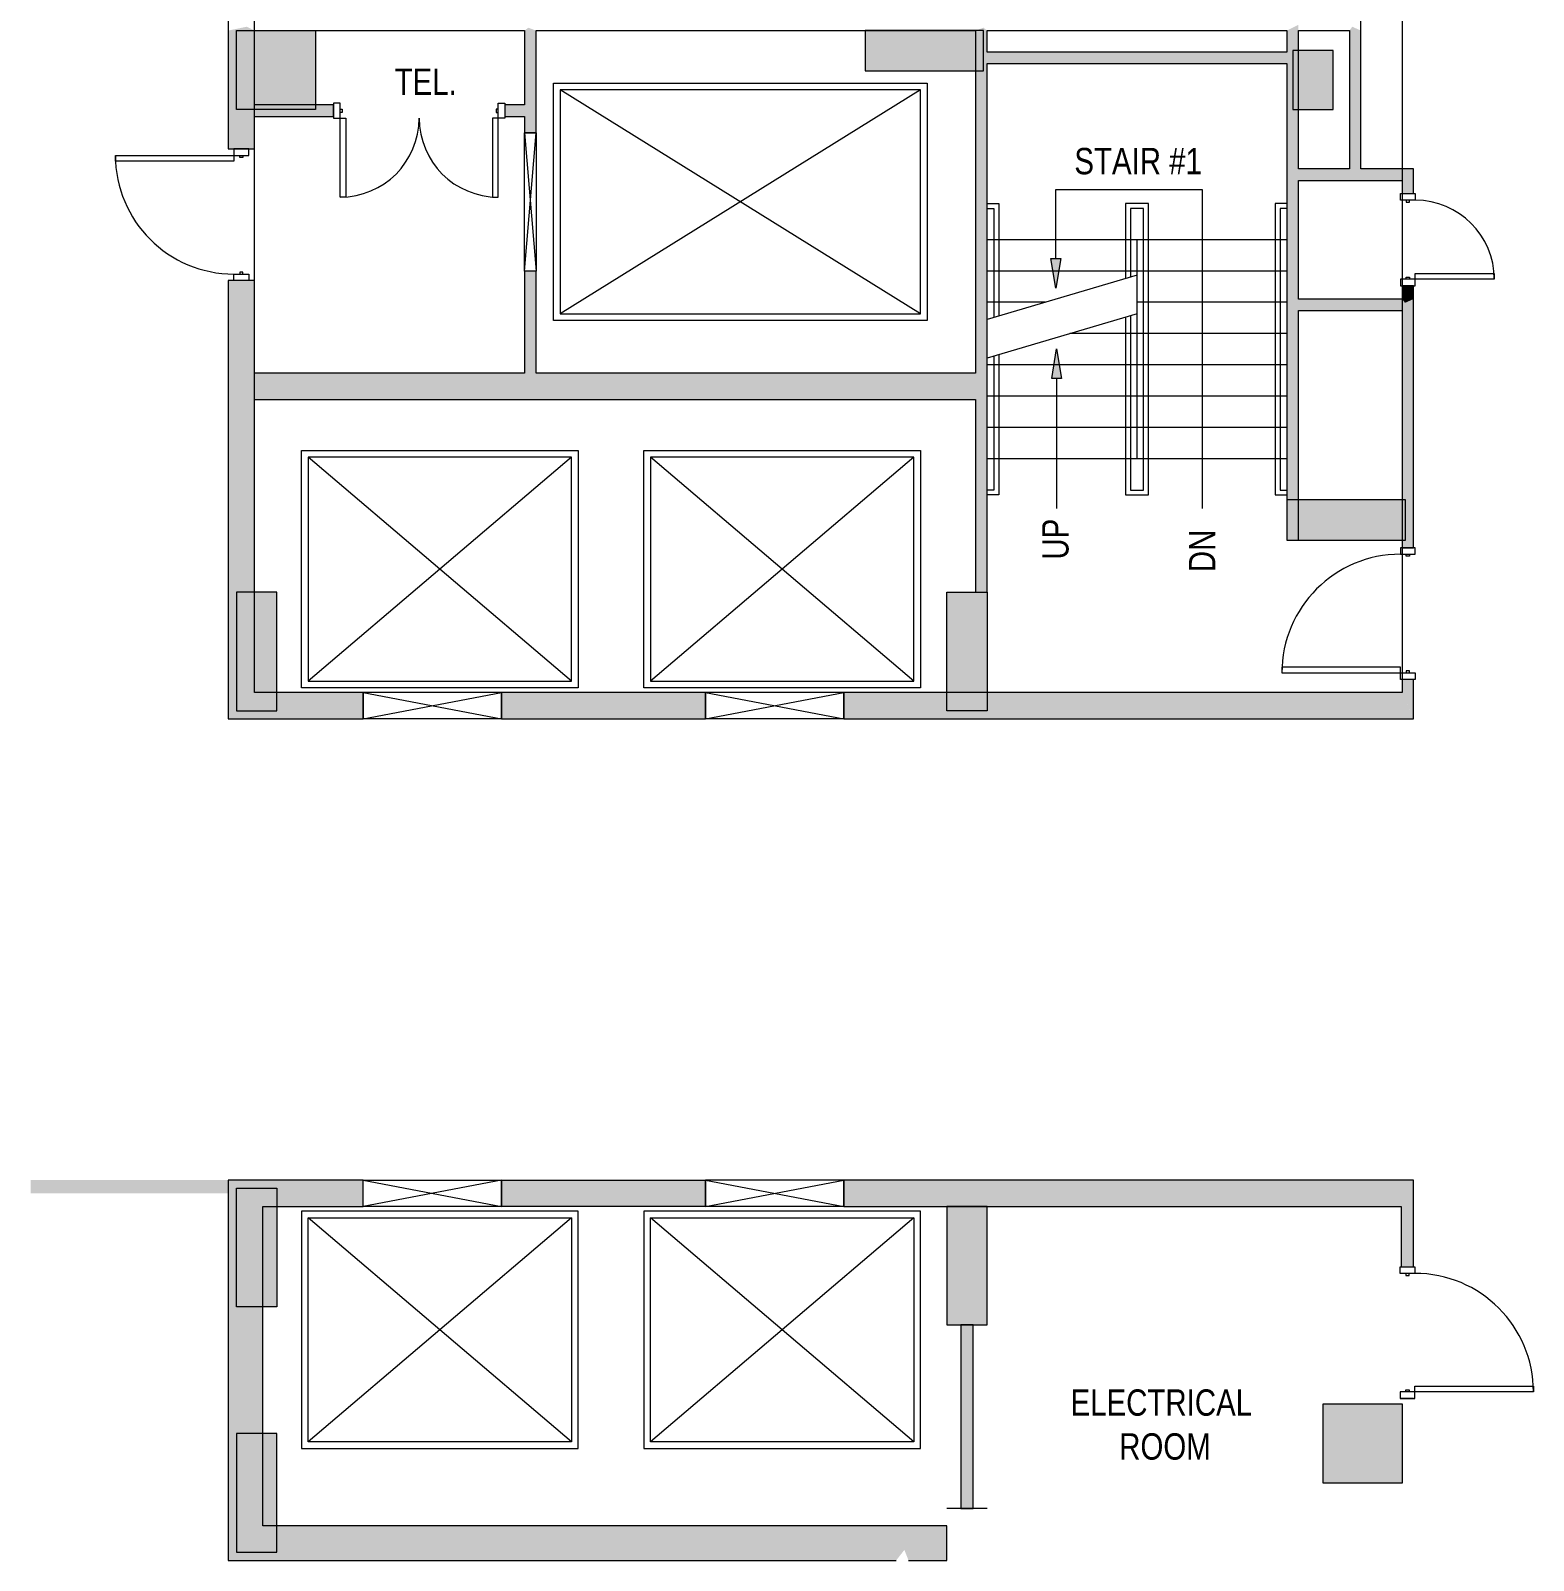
# Model space of a CAD drawing. Header units: inches. Extents: x -4451 to 2809, y -40 to 2719.
# Drawn here: x 2352.4 to 2808.8, y 1840.7 to 2305.2 of the extents above; entities that cross this region are included whole.
import ezdxf

# ---------------------------------------------------------------- set-up
doc = ezdxf.new("R2010")
doc.units = ezdxf.units.IN
doc.header["$MEASUREMENT"] = 0
for name, color, linetype, lineweight in [('7th Floor_dwg', 8, 'Continuous', 9), ('X-PLAN-LEGAL PLACEMENTS INC$0$EB-BUILDING', 7, 'Continuous', 9), ('X-PLAN-LEGAL PLACEMENTS INC$0$EB-BUILDING-HATCH', 7, 'Continuous', 9), ('X-PLAN-LEGAL PLACEMENTS INC$0$NB-NIC', 7, 'Continuous', 9)]:
    doc.layers.add(name, color=color, linetype=linetype, lineweight=lineweight)
doc.styles.add('Arial', font='arial.ttf', dxfattribs={"width": 0.8, "height": 8})

# ---------------------------------------------------------------- blocks, each defined once
blk = doc.blocks.new('7th Floor_dwg-6970059-Level 07 DEMOLITION PLAN')
at = {"layer": 'X-PLAN-LEGAL PLACEMENTS INC$0$EB-BUILDING'}
for points in [[(2663.73, 2227.02), (2662.23, 2236.02), (2665.23, 2236.02)], [(2665.48, 2199.64), (2662.48, 2199.64), (2663.98, 2208.64)]]:
    blk.add_hatch(color=256, dxfattribs=at).paths.add_polyline_path(points, flags=0)
at = {"layer": 'X-PLAN-LEGAL PLACEMENTS INC$0$EB-BUILDING-HATCH'}
for points in [[(2412.38, 2279.15), (2418.01, 2280.32), (2420.38, 2282.65), (2420.38, 2305.23), (2418.01, 2306.4), (2412.38, 2305.23), (2412.38, 2280.32)], [(2438.88, 2282.65), (2438.88, 2305.23), (2420.38, 2305.23), (2420.38, 2282.65), (2427.13, 2282.65)], [(2505.88, 2279.15), (2505.88, 2305.23), (2503.55, 2306.11), (2502.38, 2305.23), (2502.38, 2282.65), (2503.26, 2280.32), (2503.55, 2280.19)], [(2639.38, 2292.98), (2641.78, 2292.98), (2641.78, 2305.23), (2605.78, 2305.23), (2605.78, 2292.98), (2637.13, 2292.98)], [(2641.78, 2296.3), (2642.01, 2296.4), (2642.88, 2298.73), (2642.88, 2305.23), (2641.72, 2306.11), (2639.38, 2305.23), (2641.78, 2305.23), (2641.78, 2296.4)], [(2735.71, 2295.97), (2735.71, 2299.23), (2737.38, 2299.23), (2737.38, 2306.98), (2733.88, 2305.23), (2733.88, 2298.73), (2734.76, 2296.4)], [(2755.22, 2262.36), (2756.38, 2263.23), (2756.38, 2305.23), (2753.76, 2306.4), (2752.88, 2305.23), (2752.88, 2263.23)], [(2642.88, 2193.23), (2642.88, 2295.23), (2642.01, 2296.4), (2641.78, 2296.3), (2641.78, 2292.98), (2639.38, 2292.98), (2639.38, 2201.23), (2639.88, 2195.9)], [(2733.88, 2295.23), (2734.76, 2296.4), (2733.88, 2298.73), (2642.88, 2298.73), (2642.01, 2296.4), (2642.88, 2295.23), (2732.4, 2295.23)], [(2736.51, 2262.06), (2737.38, 2263.23), (2737.38, 2281.23), (2735.71, 2281.23), (2735.71, 2295.97), (2734.76, 2296.4), (2733.88, 2295.23), (2733.88, 2263.23), (2735.71, 2262.42)], [(2735.71, 2281.23), (2747.96, 2281.23), (2747.96, 2299.23), (2735.71, 2299.23), (2735.71, 2287.25)], [(2427.13, 2279.15), (2444.38, 2279.15), (2444.38, 2282.65), (2420.38, 2282.65), (2418.01, 2280.32), (2420.38, 2279.15), (2422.78, 2279.15)], [(2502.38, 2279.15), (2503.26, 2280.32), (2502.38, 2282.65), (2496.38, 2282.65), (2496.38, 2279.15), (2501.84, 2279.15)], [(2412.38, 2269.31), (2420.38, 2269.31), (2420.38, 2279.15), (2418.01, 2280.32), (2412.38, 2279.15)], [(2503.55, 2274.23), (2505.88, 2274.23), (2505.88, 2279.15), (2503.26, 2280.32), (2502.38, 2279.15), (2502.38, 2274.23), (2503.26, 2274.23)], [(2736.51, 2222.56), (2737.38, 2223.73), (2737.38, 2259.73), (2736.51, 2262.06), (2733.88, 2263.23), (2733.88, 2223.73), (2735.71, 2222.92)], [(2755.22, 2259.73), (2756.38, 2259.73), (2755.22, 2262.36), (2752.88, 2263.23), (2737.38, 2263.23), (2736.51, 2262.06), (2737.38, 2259.73), (2752.88, 2259.73)], [(2756.67, 2259.73), (2768.88, 2259.73), (2772.38, 2263.23), (2756.38, 2263.23), (2755.22, 2262.36), (2756.38, 2259.73)], [(2772.38, 2255.73), (2772.38, 2263.23), (2768.88, 2259.73), (2768.88, 2255.73), (2769.88, 2255.73)], [(2503.55, 2198.86), (2505.88, 2201.23), (2505.88, 2232.23), (2502.38, 2232.23), (2502.38, 2201.23)], [(2412.38, 2193.23), (2418.38, 2195.9), (2420.38, 2201.23), (2420.38, 2229.31), (2412.38, 2229.31), (2412.38, 2195.9)], [(2769.76, 2222.56), (2772.38, 2223.73), (2772.38, 2227.73), (2768.88, 2227.73), (2768.88, 2223.73)], [(2735.71, 2162.73), (2737.38, 2162.73), (2737.38, 2220.23), (2736.51, 2222.56), (2733.88, 2223.73), (2733.88, 2162.73), (2734.5, 2162.73)], [(2737.38, 2220.23), (2768.88, 2220.23), (2769.76, 2222.56), (2768.88, 2223.73), (2737.38, 2223.73), (2736.51, 2222.56)], [(2769.88, 2148.23), (2772.38, 2148.23), (2772.38, 2223.73), (2769.76, 2222.56), (2768.88, 2220.23), (2768.88, 2162.73), (2769.88, 2162.73), (2769.88, 2150.48), (2768.88, 2150.48), (2768.88, 2148.23)], [(2427.13, 2193.23), (2502.38, 2193.23), (2503.55, 2198.86), (2502.38, 2201.23), (2420.38, 2201.23), (2418.38, 2195.9), (2420.38, 2193.23), (2422.78, 2193.23)], [(2502.38, 2193.23), (2639.38, 2193.23), (2639.88, 2195.9), (2639.38, 2201.23), (2505.88, 2201.23), (2503.55, 2198.86)], [(2412.38, 2096.23), (2414.88, 2098.73), (2414.88, 2134.73), (2420.38, 2134.73), (2420.38, 2193.23), (2418.38, 2195.9), (2412.38, 2193.23), (2412.38, 2097.04)], [(2639.88, 2134.73), (2642.88, 2134.73), (2642.88, 2193.23), (2639.88, 2195.9), (2639.38, 2193.23), (2639.38, 2134.73)], [(2737.38, 2150.48), (2769.88, 2150.48), (2769.88, 2162.73), (2733.88, 2162.73), (2733.88, 2150.48)], [(2427.13, 2098.73), (2427.13, 2134.73), (2414.88, 2134.73), (2414.88, 2098.73), (2422.78, 2098.73)], [(2642.88, 2098.73), (2642.88, 2134.73), (2630.63, 2134.73), (2630.63, 2098.73), (2639.38, 2098.73)], [(2453.38, 2096.23), (2453.38, 2104.23), (2427.13, 2104.23), (2427.13, 2098.73), (2414.88, 2098.73), (2412.38, 2096.23), (2427.13, 2096.23)], [(2495.38, 2096.23), (2557.38, 2096.23), (2557.38, 2104.23), (2495.38, 2104.23), (2495.38, 2097.04)], [(2599.38, 2096.23), (2772.38, 2096.23), (2768.88, 2104.23), (2642.88, 2104.23), (2642.88, 2098.73), (2630.63, 2098.73), (2630.63, 2104.23), (2599.38, 2104.23), (2599.38, 2097.04)], [(2772.38, 2096.23), (2772.38, 2108.23), (2768.88, 2108.23), (2768.88, 2104.23), (2772.03, 2097.04)], [(2412.38, 1952.23), (2412.38, 1956.23), (2352.38, 1956.23), (2352.38, 1952.23)], [(2427.13, 1948.23), (2453.38, 1948.23), (2453.38, 1956.23), (2412.38, 1956.23), (2415.66, 1953.73), (2427.13, 1953.73)], [(2412.38, 1840.73), (2414.88, 1843.23), (2414.88, 1879.23), (2422.88, 1879.23), (2422.88, 1917.73), (2414.88, 1917.73), (2414.88, 1953.73), (2415.66, 1953.73), (2412.38, 1956.23), (2412.38, 1851.23)], [(2557.38, 1948.23), (2557.38, 1956.23), (2495.38, 1956.23), (2495.38, 1948.23)], [(2599.38, 1948.23), (2768.63, 1948.23), (2772.38, 1956.23), (2599.38, 1956.23), (2599.38, 1953.73)], [(2772.38, 1929.89), (2772.38, 1956.23), (2768.63, 1948.23), (2768.63, 1929.89)], [(2414.88, 1917.73), (2427.13, 1917.73), (2427.13, 1953.73), (2414.88, 1953.73), (2414.88, 1948.23)], [(2638.63, 1912.23), (2642.88, 1912.23), (2642.88, 1948.23), (2630.63, 1948.23), (2630.63, 1912.23), (2634.88, 1912.23)], [(2634.88, 1856.48), (2638.63, 1856.48), (2638.63, 1912.23), (2634.88, 1912.23)], [(2768.88, 1864.23), (2768.88, 1888.23), (2744.88, 1888.23), (2744.88, 1864.23), (2768.63, 1864.23)], [(2422.88, 1843.23), (2427.13, 1843.23), (2427.13, 1879.23), (2414.88, 1879.23), (2414.88, 1843.23)], [(2427.13, 1840.73), (2615.24, 1840.73), (2617.74, 1843.92), (2618.99, 1851.23), (2427.13, 1851.23), (2427.13, 1843.23), (2414.88, 1843.23), (2412.38, 1840.73), (2422.88, 1840.73)], [(2630.63, 1840.73), (2630.63, 1851.23), (2618.99, 1851.23), (2617.74, 1843.92), (2618.99, 1840.73)]]:
    blk.add_hatch(color=256, dxfattribs=at).paths.add_polyline_path(points, flags=0)
at = {"layer": 'X-PLAN-LEGAL PLACEMENTS INC$0$EB-BUILDING'}
for p, q in [((2622.65, 2219.23), (2513.23, 2287.23)), ((2733.88, 2241.73), (2642.88, 2241.73)), ((2688.38, 2175.23), (2688.38, 2241.73)), ((2663.73, 2227.02), (2662.23, 2236.02)), ((2662.23, 2236.02), (2665.23, 2236.02)), ((2665.23, 2236.02), (2663.73, 2227.02)), ((2733.88, 2232.23), (2642.88, 2232.23)), ((2688.38, 2230.97), (2642.88, 2217.52)), ((2660.52, 2222.73), (2642.88, 2222.73)), ((2733.88, 2222.73), (2688.38, 2222.73)), ((2688.38, 2219.25), (2642.88, 2205.8)), ((2733.88, 2213.23), (2668.01, 2213.23)), ((2662.48, 2199.64), (2663.98, 2208.64)), ((2663.98, 2208.64), (2665.48, 2199.64)), ((2733.88, 2203.73), (2642.88, 2203.73)), ((2665.48, 2199.64), (2662.48, 2199.64)), ((2663.98, 2199.64), (2663.98, 2160.09)), ((2733.88, 2194.23), (2642.88, 2194.23)), ((2733.88, 2184.73), (2642.88, 2184.73)), ((2516.63, 2107.71), (2436.63, 2175.71)), ((2620.63, 2107.71), (2540.63, 2175.71)), ((2733.88, 2175.23), (2642.88, 2175.23)), ((2620.63, 1944.75), (2540.63, 1876.75)), ((2772.38, 1889.89), (2768.63, 1889.89)), ((2642.88, 1856.48), (2630.63, 1856.48))]:
    blk.add_line(p, q, dxfattribs=at)
at = {"layer": 'X-PLAN-LEGAL PLACEMENTS INC$0$EB-BUILDING', "flags": 128}
for points in [[(2733.88, 2150.48), (2737.38, 2150.48), (2737.38, 2220.23), (2768.88, 2220.23), (2768.88, 2148.23), (2772.38, 2148.23), (2772.38, 2223.73), (2772.38, 2227.73), (2768.88, 2227.73), (2768.88, 2223.73), (2737.38, 2223.73), (2737.38, 2259.73), (2756.38, 2259.73), (2768.88, 2259.73), (2768.88, 2255.73), (2772.38, 2255.73), (2772.38, 2263.23), (2756.38, 2263.23), (2756.38, 2305.23), (2756.38, 2314.23)], [(2496.79, 2397.23), (2531.4, 2397.23), (2588.27, 2397.23), (2588.27, 2308.73), (2502.38, 2308.73), (2432.51, 2308.73), (2432.51, 2349.23), (2420.38, 2349.23), (2420.38, 2353.23), (2412.38, 2353.23), (2412.38, 2349.23), (2412.38, 2305.23), (2412.38, 2279.15), (2412.38, 2269.31), (2420.38, 2269.31), (2420.38, 2279.15), (2444.38, 2279.15), (2444.38, 2282.65), (2420.38, 2282.65), (2420.38, 2305.23), (2429.01, 2305.23)], [(2429.01, 2305.23), (2502.38, 2305.23), (2502.38, 2282.65), (2496.38, 2282.65)], [(2505.88, 2274.23), (2505.88, 2279.15), (2505.88, 2305.23), (2588.27, 2305.23), (2608.77, 2305.23), (2639.38, 2305.23), (2639.38, 2295.23), (2639.38, 2201.23), (2505.88, 2201.23), (2505.88, 2232.23)], [(2502.38, 2193.23), (2639.38, 2193.23), (2639.38, 2134.73), (2642.88, 2134.73), (2642.88, 2098.73), (2630.63, 2098.73), (2630.63, 2134.73), (2642.88, 2134.73), (2642.88, 2193.23), (2642.88, 2295.23), (2733.88, 2295.23)], [(2733.88, 2295.23), (2733.88, 2263.23), (2733.88, 2223.73), (2733.88, 2150.48)], [(2622.65, 2287.23), (2513.23, 2287.23), (2513.23, 2219.23), (2622.65, 2219.23), (2622.65, 2287.23), (2513.23, 2219.23)], [(2496.38, 2282.65), (2496.38, 2279.15), (2502.38, 2279.15), (2502.38, 2274.23), (2505.88, 2274.23), (2505.88, 2232.23), (2502.38, 2232.23), (2505.88, 2274.23), (2502.38, 2274.23)], [(2502.38, 2232.23), (2502.38, 2274.23), (2505.88, 2232.23), (2502.38, 2232.23), (2502.38, 2201.23), (2420.38, 2201.23), (2420.38, 2229.31), (2412.38, 2229.31), (2412.38, 2193.23), (2412.38, 2096.23), (2453.38, 2096.23), (2453.38, 2104.23), (2420.38, 2104.23)], [(2663.73, 2236.02), (2663.73, 2256.98), (2708.18, 2256.98), (2708.18, 2160.09)], [(2642.88, 2252.73), (2646.38, 2252.73), (2646.38, 2218.55)], [(2642.88, 2251.23), (2644.88, 2251.23), (2644.88, 2218.11)], [(2684.88, 2218.22), (2684.88, 2164.23), (2691.88, 2164.23), (2691.88, 2252.73), (2684.88, 2252.73), (2684.88, 2229.93)], [(2686.38, 2218.66), (2686.38, 2165.73), (2690.38, 2165.73), (2690.38, 2251.23), (2686.38, 2251.23), (2686.38, 2230.38)], [(2733.88, 2252.73), (2730.38, 2252.73), (2730.38, 2164.23), (2733.88, 2164.23)], [(2733.88, 2251.23), (2731.88, 2251.23), (2731.88, 2165.73), (2733.88, 2165.73)], [(2646.38, 2206.84), (2646.38, 2164.23), (2642.88, 2164.23)], [(2644.88, 2206.39), (2644.88, 2165.73), (2642.88, 2165.73)], [(2420.38, 2104.23), (2420.38, 2193.23), (2502.38, 2193.23)], [(2516.63, 2175.71), (2436.63, 2175.71), (2436.63, 2107.71), (2516.63, 2107.71), (2516.63, 2175.71), (2436.63, 2107.71)], [(2620.63, 2175.71), (2540.63, 2175.71), (2540.63, 2107.71), (2620.63, 2107.71), (2620.63, 2175.71), (2540.63, 2107.71)], [(2495.38, 2096.23), (2495.38, 2104.23), (2453.38, 2104.23), (2453.38, 2096.23), (2495.38, 2104.23), (2495.38, 2096.23), (2557.38, 2096.23), (2557.38, 2104.23), (2495.38, 2104.23)], [(2453.38, 2104.23), (2495.38, 2096.23), (2453.38, 2096.23)], [(2599.38, 2096.23), (2599.38, 2104.23), (2557.38, 2104.23), (2557.38, 2096.23), (2599.38, 2104.23), (2599.38, 2096.23), (2772.38, 2096.23), (2772.38, 2108.23), (2768.88, 2108.23), (2768.88, 2104.23), (2599.38, 2104.23)], [(2557.38, 2104.23), (2599.38, 2096.23), (2557.38, 2096.23)], [(2453.38, 1956.23), (2495.38, 1956.23), (2453.38, 1948.23), (2453.38, 1956.23), (2412.38, 1956.23), (2412.38, 1840.73), (2615.24, 1840.73)], [(2495.38, 1956.23), (2495.38, 1948.23), (2453.38, 1948.23), (2453.38, 1956.23), (2495.38, 1948.23)], [(2557.38, 1948.23), (2495.38, 1948.23), (2495.38, 1956.23), (2557.38, 1956.23), (2557.38, 1948.23), (2599.38, 1956.23), (2557.38, 1956.23)], [(2599.38, 1948.23), (2768.63, 1948.23), (2768.63, 1929.89), (2772.38, 1929.89), (2772.38, 1956.23), (2599.38, 1956.23), (2599.38, 1948.23), (2557.38, 1948.23), (2557.38, 1956.23), (2599.38, 1948.23), (2599.38, 1956.23)], [(2618.99, 1840.73), (2630.63, 1840.73), (2630.63, 1851.23), (2618.99, 1851.23), (2422.88, 1851.23), (2422.88, 1948.23), (2453.38, 1948.23)], [(2516.63, 1876.75), (2436.63, 1876.75), (2436.63, 1944.75), (2516.63, 1944.75), (2436.63, 1876.75)], [(2516.63, 1944.75), (2516.63, 1876.75), (2436.63, 1944.75)], [(2620.63, 1876.75), (2540.63, 1876.75), (2540.63, 1944.75), (2620.63, 1944.75), (2620.63, 1876.75), (2540.63, 1944.75)]]:
    blk.add_lwpolyline(points, dxfattribs=at)
for points in [[(2414.88, 2305.23), (2438.88, 2305.23), (2438.88, 2281.23), (2414.88, 2281.23)], [(2605.78, 2305.23), (2605.78, 2292.98), (2641.78, 2292.98), (2641.78, 2305.23)], [(2642.88, 2298.73), (2642.88, 2305.23), (2733.88, 2305.23), (2733.88, 2298.73)], [(2737.38, 2295.23), (2737.38, 2305.23), (2752.88, 2305.23), (2752.88, 2263.23), (2737.38, 2263.23)], [(2747.96, 2299.23), (2735.71, 2299.23), (2735.71, 2281.23), (2747.96, 2281.23)], [(2624.65, 2289.23), (2624.65, 2217.23), (2511.23, 2217.23), (2511.23, 2289.23)], [(2446.38, 2283.15), (2444.38, 2283.15), (2444.38, 2278.65), (2446.38, 2278.65)], [(2446.38, 2281.4), (2447.01, 2281.4), (2447.01, 2280.4), (2446.38, 2280.4)], [(2494.38, 2281.4), (2493.76, 2281.4), (2493.76, 2280.4), (2494.38, 2280.4)], [(2494.38, 2283.15), (2496.38, 2283.15), (2496.38, 2278.65), (2494.38, 2278.65)], [(2446.38, 2278.65), (2448.13, 2278.65), (2448.13, 2254.65), (2446.38, 2254.65)], [(2494.38, 2278.65), (2492.63, 2278.65), (2492.63, 2254.65), (2494.38, 2254.65)], [(2414.13, 2267.31), (2414.13, 2265.56), (2378.13, 2265.56), (2378.13, 2267.31)], [(2418.63, 2267.31), (2418.63, 2269.31), (2414.13, 2269.31), (2414.13, 2267.31)], [(2416.88, 2267.31), (2416.88, 2266.68), (2415.88, 2266.68), (2415.88, 2267.31)], [(2768.38, 2253.73), (2768.38, 2255.73), (2772.88, 2255.73), (2772.88, 2253.73)], [(2770.13, 2253.73), (2770.13, 2253.11), (2771.13, 2253.11), (2771.13, 2253.73)], [(2418.63, 2231.31), (2418.63, 2229.31), (2414.13, 2229.31), (2414.13, 2231.31)], [(2416.88, 2231.31), (2416.88, 2231.93), (2415.88, 2231.93), (2415.88, 2231.31)], [(2768.38, 2229.73), (2768.38, 2227.73), (2772.88, 2227.73), (2772.88, 2229.73)], [(2770.13, 2229.73), (2770.13, 2230.36), (2771.13, 2230.36), (2771.13, 2229.73)], [(2772.88, 2229.73), (2772.88, 2231.48), (2796.88, 2231.48), (2796.88, 2229.73)], [(2518.63, 2177.71), (2518.63, 2105.71), (2434.63, 2105.71), (2434.63, 2177.71)], [(2622.63, 2177.71), (2622.63, 2105.71), (2538.63, 2105.71), (2538.63, 2177.71)], [(2733.88, 2162.73), (2733.88, 2150.48), (2769.88, 2150.48), (2769.88, 2162.73)], [(2772.88, 2146.23), (2772.88, 2148.23), (2768.38, 2148.23), (2768.38, 2146.23)], [(2771.13, 2146.23), (2771.13, 2145.61), (2770.13, 2145.61), (2770.13, 2146.23)], [(2427.13, 2134.73), (2414.88, 2134.73), (2414.88, 2098.73), (2427.13, 2098.73)], [(2768.38, 2110.23), (2768.38, 2111.98), (2732.38, 2111.98), (2732.38, 2110.23)], [(2772.88, 2110.23), (2772.88, 2108.23), (2768.38, 2108.23), (2768.38, 2110.23)], [(2771.13, 2110.23), (2771.13, 2110.86), (2770.13, 2110.86), (2770.13, 2110.23)], [(2427.13, 1917.73), (2414.88, 1917.73), (2414.88, 1953.73), (2427.13, 1953.73)], [(2518.63, 1874.75), (2518.63, 1946.75), (2434.63, 1946.75), (2434.63, 1874.75)], [(2622.63, 1874.75), (2622.63, 1946.75), (2538.63, 1946.75), (2538.63, 1874.75)], [(2642.88, 1948.23), (2630.63, 1948.23), (2630.63, 1912.23), (2642.88, 1912.23)], [(2768.26, 1927.89), (2768.26, 1929.89), (2772.76, 1929.89), (2772.76, 1927.89)], [(2770.01, 1927.89), (2770.01, 1927.26), (2771.01, 1927.26), (2771.01, 1927.89)], [(2634.88, 1856.48), (2638.63, 1856.48), (2638.63, 1912.23), (2634.88, 1912.23)], [(2768.26, 1891.89), (2768.26, 1889.89), (2772.76, 1889.89), (2772.76, 1891.89)], [(2770.01, 1891.89), (2770.01, 1892.51), (2771.01, 1892.51), (2771.01, 1891.89)], [(2772.76, 1891.89), (2772.76, 1893.64), (2808.76, 1893.64), (2808.76, 1891.89)], [(2744.88, 1888.23), (2768.88, 1888.23), (2768.88, 1864.23), (2744.88, 1864.23)], [(2427.13, 1879.23), (2414.88, 1879.23), (2414.88, 1843.23), (2427.13, 1843.23)]]:
    blk.add_lwpolyline(points, close=True, dxfattribs=at)
at = {"layer": 'X-PLAN-LEGAL PLACEMENTS INC$0$EB-BUILDING'}
for centre, radius, start, end in [((2446.38, 2278.65), 24, 270, 0), ((2494.38, 2278.65), 24, 180, 270), ((2414.13, 2267.31), 36, 180, 270), ((2772.88, 2229.73), 24, 0, 90), ((2768.38, 2110.23), 36, 90, 180), ((2772.76, 1891.89), 36, 0, 90)]:
    blk.add_arc(centre, radius, start, end, dxfattribs=at)
at = {"layer": 'X-PLAN-LEGAL PLACEMENTS INC$0$NB-NIC', "flags": 128}
blk.add_lwpolyline([(2420.38, 2651.48), (2768.88, 2651.48), (2768.88, 2104.23), (2420.38, 2104.23)], close=True, dxfattribs=at)
at = {"layer": 'X-PLAN-LEGAL PLACEMENTS INC$0$EB-BUILDING', "char_height": 8, "attachment_point": 1, "line_spacing_factor": 0.941778, "style": 'Arial'}
for s, insert, width in [('TEL.', (2462.92, 2293.7), 22.3299), ('STAIR #1', (2669.35, 2269.61), 45.8352), ('ELECTRICAL', (2668.19, 1892.66), 65.227), ('ROOM', (2682.97, 1879.33), 32.9073)]:
    blk.add_mtext(s, dxfattribs=dict(at, insert=insert, width=width))
at = {"layer": 'X-PLAN-LEGAL PLACEMENTS INC$0$EB-BUILDING', "char_height": 8, "attachment_point": 1, "rotation": 90, "line_spacing_factor": 0.941778, "style": 'Arial'}
for s, insert, width in [('UP', (2659.58, 2144.61), 14.6908), ('DN', (2704.15, 2140.79), 15.2784)]:
    blk.add_mtext(s, dxfattribs=dict(at, insert=insert, width=width))

msp = doc.modelspace()

# ---------------------------------------------------------------- block references
at = {"layer": '7th Floor_dwg', "color": 7}
msp.add_blockref('7th Floor_dwg-6970059-Level 07 DEMOLITION PLAN', (0, 0), dxfattribs=at)

doc.saveas('drawing.dxf')
